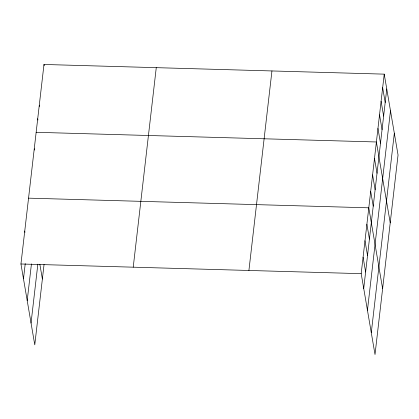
<?xml version="1.0" encoding="UTF-8"?>
<svg xmlns="http://www.w3.org/2000/svg" width="419" height="419" viewBox="0 0 419 419"><rect width="100%" height="100%" fill="white"/><g stroke="black" fill="none" stroke-linecap="round" stroke-linejoin="round"><path stroke-width="0.63" d="M44.058 264.457L34.772 344.858L20.95 263.991L43.985 64.468L384.228 74.142L398.05 155.009L375.015 354.532L361.188 273.659L384.228 74.142M23.485 278.808L25.24 263.614M27.209 300.606L31.446 263.886M31.048 323.065L37.846 264.185M133.232 267.181L156.266 67.663M248.912 270.47L271.947 70.947M363.723 288.481L386.758 88.959M367.447 310.275L390.487 110.757M371.286 332.733L394.326 133.216M36.154 132.304L376.393 141.978L390.22 222.845M28.55 198.15L368.793 207.819L382.615 288.686M20.95 263.991L361.188 273.659M382.662 87.707L385.192 102.529M381.096 101.278L383.626 116.094M379.525 114.843L382.06 129.66M377.959 128.408L380.494 143.23M374.492 158.44L377.027 173.257M372.596 174.896L375.125 189.718M370.695 191.357L373.224 206.179M366.892 224.28L369.427 239.097M364.991 240.742L367.526 255.559M363.09 257.198L365.625 272.02M43.985 64.468L44.205 65.757M39.286 105.174L39.506 106.463M37.72 118.739L37.94 120.028M34.253 148.766L34.473 150.054M39.857 264.274L42.377 279.017M24.752 231.068L24.972 232.356"/></g></svg>
